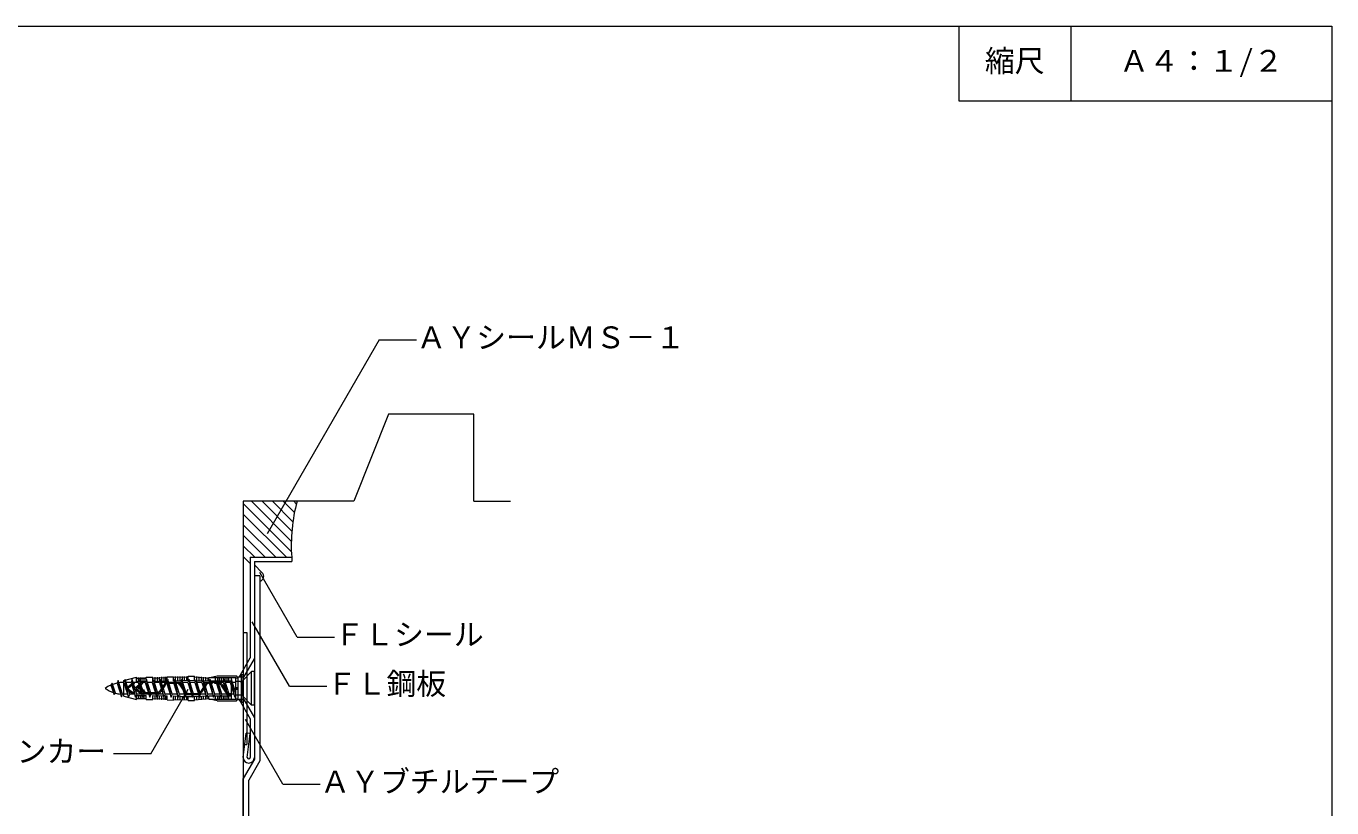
# Model space of a CAD drawing. Units: millimetres on the paper, with parts at other scales. Extents: x -135 to 135, y -94 to 92.
# Drawn here: x -40 to 135, y -12.7 to 92 of the extents above; entities that cross this region are included whole.
import ezdxf
from ezdxf.enums import TextEntityAlignment as Align

# ---------------------------------------------------------------- set-up
doc = ezdxf.new("R2010")
doc.units = ezdxf.units.MM
for name, color, linetype, lineweight in [('1-2_ハッチング', 4, 'Continuous', 9), ('1-4_リベットルーフ', 6, 'Continuous', 18), ('1-5_ＦＬ鋼板・ディスク', 5, 'Continuous', 18), ('1-6_アンカー類', 4, 'Continuous', 9), ('1-A_元図・躯体', 7, 'Continuous', 18), ('1-B_その他', 7, 'Continuous', 18), ('1-C_アンカー類②', 4, 'Continuous', 9), ('E-E', 7, 'Continuous', 18), ('F-F', 7, 'Continuous', 18)]:
    doc.layers.add(name, color=color, linetype=linetype, lineweight=lineweight)
doc.styles.add('ＭＳ ゴシック', font='')
doc.styles.get('ＭＳ ゴシック').set_extended_font_data('MS Gothic')

msp = doc.modelspace()

# ---------------------------------------------------------------- linework, layer by layer
at = {"layer": '1-2_ハッチング'}
for p, q in [((-10.89, 28.053), (-4.43, 21.593)), ((-9.776, 28.354), (-4.439, 23.016)), ((-8.362, 28.354), (-4.365, 24.357)), ((-6.948, 28.354), (-4.221, 25.628)), ((-5.533, 28.354), (-4.016, 26.837)), ((-4.119, 28.354), (-3.757, 27.992)), ((-10.89, 26.639), (-5.105, 20.854)), ((-10.89, 25.225), (-6.519, 20.854)), ((-10.89, 23.811), (-7.933, 20.854)), ((-10.89, 22.396), (-9.347, 20.854)), ((-10.89, 20.982), (-9.94, 20.032)), ((-9.39, 19.854), (-8.371, 18.835))]:
    msp.add_line(p, q, dxfattribs=at)
for centre, radius, start, end in [((18.221, 22.447), 22.667, 164.89435, 184.02981), ((-8.86, 18.307), 0.72, 287.35402, 47.22944)]:
    msp.add_arc(centre, radius, start, end, dxfattribs=at)
at = {"layer": '1-4_リベットルーフ'}
for p, q in [((-8.64, 18.366), (-9.39, 18.366)), ((-9.39, 18.366), (-9.39, -6.196)), ((-8.64, 18.366), (-8.64, -6.397)), ((-9.39, -6.196), (-10.89, -8.794)), ((-8.64, -6.397), (-10.14, -8.995)), ((-10.89, -57.463), (-10.89, -8.794)), ((-10.14, -57.463), (-10.14, -8.995))]:
    msp.add_line(p, q, dxfattribs=at)
at = {"layer": '1-5_ＦＬ鋼板・ディスク'}
for p, q in [((-9.94, 20.854), (-4.39, 20.854)), ((-9.94, 20.854), (-9.94, 7.402)), ((-9.39, 20.304), (-9.39, -5.946)), ((-9.39, 20.304), (-4.39, 20.304)), ((-4.39, 20.854), (-4.39, 20.304)), ((-11.44, 4.804), (-9.94, 7.402)), ((-10.805, 4.804), (-9.39, 7.255)), ((-10.805, 4.804), (-11.44, 4.804)), ((-10.805, 1.804), (-11.44, 1.804)), ((-11.44, 1.804), (-9.94, -0.794)), ((-10.805, 1.804), (-9.39, -0.647)), ((-9.94, -0.794), (-9.94, -5.946)), ((-10.89, -5.946), (-10.49, -2.696)), ((-9.944, -2.763), (-10.49, -2.696)), ((-10.338, -5.969), (-9.944, -2.763))]:
    msp.add_line(p, q, dxfattribs=at)
for radius, start in [(0.75, 180), (0.2, 186.59439)]:
    msp.add_arc((-10.14, -5.946), radius, start, 0, dxfattribs=at)
at = {"layer": '1-6_アンカー類'}
for p, q in [((-10.943, 4.37), (-9.76, 5.554)), ((-9.39, 5.554), (-9.76, 5.554)), ((-9.39, 1.054), (-9.39, 5.554)), ((-28.156, 2.481), (-28.448, 4.002)), ((-27.039, 2.512), (-27.625, 4.347)), ((-26.254, 2.139), (-26.7, 4.466)), ((-26.089, 2.505), (-26.7, 4.466)), ((-25.914, 4.103), (-26.587, 4.103)), ((-25.304, 2.139), (-25.75, 4.466)), ((-25.139, 2.505), (-25.75, 4.466)), ((-24.964, 4.103), (-25.637, 4.103)), ((-24.354, 2.139), (-24.8, 4.466)), ((-24.189, 2.505), (-24.8, 4.466)), ((-24.014, 4.103), (-24.687, 4.103)), ((-23.404, 2.139), (-23.85, 4.466)), ((-23.239, 2.505), (-23.85, 4.466)), ((-23.063, 4.103), (-23.737, 4.103)), ((-22.453, 2.137), (-22.899, 4.464)), ((-22.289, 2.503), (-22.899, 4.464)), ((-22.114, 4.103), (-22.787, 4.103)), ((-21.504, 2.139), (-21.95, 4.466)), ((-21.339, 2.505), (-21.95, 4.466)), ((-21.164, 4.103), (-21.837, 4.103)), ((-20.554, 2.139), (-21, 4.466)), ((-20.39, 2.505), (-21, 4.466)), ((-20.214, 4.103), (-20.887, 4.103)), ((-19.604, 2.139), (-20.05, 4.466)), ((-19.44, 2.505), (-20.05, 4.466)), ((-19.263, 4.103), (-19.937, 4.103)), ((-18.652, 2.139), (-19.098, 4.466)), ((-18.488, 2.505), (-19.098, 4.466)), ((-18.311, 4.103), (-18.985, 4.103)), ((-17.701, 2.139), (-18.147, 4.466)), ((-17.537, 2.505), (-18.147, 4.466)), ((-17.361, 4.103), (-18.034, 4.103)), ((-16.75, 2.137), (-17.196, 4.464)), ((-16.586, 2.503), (-17.196, 4.464)), ((-16.411, 4.103), (-17.084, 4.103)), ((-15.801, 2.139), (-16.247, 4.466)), ((-15.637, 2.505), (-16.247, 4.466)), ((-15.46, 4.103), (-16.134, 4.103)), ((-14.85, 2.139), (-15.295, 4.466)), ((-14.685, 2.505), (-15.295, 4.466)), ((-14.508, 4.103), (-15.182, 4.103)), ((-13.899, 2.137), (-14.345, 4.464)), ((-13.735, 2.503), (-14.345, 4.464)), ((-13.56, 4.103), (-14.232, 4.103)), ((-12.95, 2.139), (-13.396, 4.466)), ((-12.785, 2.505), (-13.396, 4.466)), ((-12.61, 4.103), (-13.282, 4.103)), ((-11.89, 2.68), (-12.446, 4.466)), ((-11.89, 4.103), (-12.332, 4.103)), ((-11.297, 4.224), (-11.89, 4.224)), ((-27.204, 2.146), (-27.039, 2.512)), ((-26.367, 2.505), (-26.853, 2.505)), ((-26.254, 2.139), (-26.089, 2.505)), ((-25.417, 2.505), (-26.089, 2.505)), ((-25.304, 2.139), (-25.139, 2.505)), ((-24.467, 2.505), (-25.139, 2.505)), ((-24.354, 2.139), (-24.189, 2.505)), ((-23.517, 2.505), (-24.189, 2.505)), ((-23.404, 2.139), (-23.239, 2.505)), ((-22.567, 2.505), (-23.239, 2.505)), ((-22.453, 2.137), (-22.289, 2.503)), ((-21.617, 2.505), (-22.289, 2.505)), ((-21.504, 2.139), (-21.339, 2.505)), ((-20.667, 2.505), (-21.339, 2.505)), ((-20.554, 2.139), (-20.39, 2.505)), ((-19.718, 2.505), (-20.39, 2.505)), ((-19.604, 2.139), (-19.44, 2.505)), ((-18.766, 2.505), (-19.44, 2.505)), ((-18.652, 2.139), (-18.488, 2.505)), ((-17.815, 2.505), (-18.488, 2.505)), ((-17.701, 2.139), (-17.537, 2.505)), ((-16.865, 2.505), (-17.537, 2.505)), ((-16.75, 2.137), (-16.586, 2.503)), ((-15.915, 2.505), (-16.586, 2.505)), ((-15.801, 2.139), (-15.637, 2.505)), ((-14.963, 2.505), (-15.637, 2.505)), ((-14.85, 2.139), (-14.685, 2.505)), ((-14.013, 2.505), (-14.685, 2.505)), ((-13.899, 2.137), (-13.735, 2.503)), ((-13.063, 2.505), (-13.735, 2.505)), ((-12.95, 2.139), (-12.785, 2.505)), ((-12.113, 2.505), (-12.785, 2.505)), ((-12, 2.139), (-11.89, 2.384)), ((-11.297, 2.384), (-11.89, 2.384)), ((-10.943, 2.237), (-9.76, 1.054))]:
    msp.add_line(p, q, dxfattribs=at)
for points in [[(-9.39, 1.054), (-9.76, 1.054), (-9.76, 5.554)], [(-27.992, 2.666), (-28.448, 4.002), (-28.629, 3.719)], [(-28.629, 3.719), (-28.156, 2.481), (-27.992, 2.666)], [(-26.7, 4.466), (-26.864, 4.103), (-26.254, 2.139)], [(-25.75, 4.466), (-25.914, 4.103), (-25.304, 2.139)], [(-24.8, 4.466), (-24.964, 4.103), (-24.354, 2.139)], [(-23.85, 4.466), (-24.014, 4.103), (-23.404, 2.139)], [(-22.899, 4.464), (-23.064, 4.101), (-22.453, 2.137)], [(-21.95, 4.466), (-22.114, 4.103), (-21.504, 2.139)], [(-21, 4.466), (-21.164, 4.103), (-20.554, 2.139)], [(-20.05, 4.466), (-20.214, 4.103), (-19.604, 2.139)], [(-19.098, 4.466), (-19.263, 4.103), (-18.652, 2.139)], [(-18.147, 4.466), (-18.311, 4.103), (-17.701, 2.139)], [(-17.196, 4.464), (-17.361, 4.101), (-16.75, 2.137)], [(-16.247, 4.466), (-16.411, 4.103), (-15.801, 2.139)], [(-15.295, 4.466), (-15.46, 4.103), (-14.85, 2.139)], [(-14.345, 4.464), (-14.509, 4.101), (-13.899, 2.137)], [(-13.396, 4.466), (-13.56, 4.103), (-12.95, 2.139)]]:
    msp.add_lwpolyline(points, dxfattribs=at)
for points in [[(-27.789, 3.986), (-27.204, 2.146), (-27.625, 4.347)], [(-12, 2.139), (-12.446, 4.466), (-12.61, 4.103)]]:
    msp.add_lwpolyline(points, close=True, dxfattribs=at)
for centre, radius, start, end in [((-26.77, -0.588), 4.691, 113.352, 123.951), ((-26.77, -0.588), 4.691, 102.558, 110.133), ((-26.77, -0.588), 4.691, 91.153, 99.302), ((-11.297, 4.724), 0.5, 270, 315), ((-26.77, 7.195), 4.691, 236.049, 251.511), ((-26.77, 7.195), 4.691, 254.901, 263.165), ((-26.77, 7.195), 4.691, 266.704, 268.981), ((-11.297, 1.884), 0.5, 45, 90)]:
    msp.add_arc(centre, radius, start, end, dxfattribs=at)
at = {"layer": '1-A_元図・躯体'}
for p, q in [((20.034, 28.354), (20.034, 40.04)), ((-10.89, 28.354), (-10.89, -57.463)), ((3.938, 28.354), (-10.89, 28.354)), ((20.034, 28.354), (24.95, 28.354))]:
    msp.add_line(p, q, dxfattribs=at)
msp.add_lwpolyline([(20.034, 40.04), (8.568, 40.04), (3.938, 28.354)], dxfattribs=at)
at = {"layer": '1-B_その他'}
for p, q in [((-10.89, 10.804), (-10.89, -4.196)), ((-10.89, 10.804), (-10.39, 10.804)), ((-10.39, 10.804), (-10.39, -4.196)), ((-10.89, -4.196), (-10.39, -4.196))]:
    msp.add_line(p, q, dxfattribs=at)
at = {"layer": '1-C_アンカー類②'}
for p, q in [((-26.89, 4.354), (-25.19, 4.804)), ((-26.89, 2.254), (-26.89, 4.354)), ((-26.64, 3.304), (-25.732, 4.002)), ((-26.39, 3.304), (-25.473, 4.009)), ((-25.488, 4.054), (-25.58, 4.054)), ((-25.49, 3.304), (-24.582, 4.002)), ((-25.24, 3.304), (-24.323, 4.009)), ((-25.19, 4.241), (-25.19, 4.804)), ((-25.19, 4.679), (-23.89, 4.679)), ((-25.19, 4.241), (-23.89, 4.241)), ((-24.915, 4.241), (-24.915, 4.766)), ((-24.665, 4.241), (-24.665, 4.766)), ((-24.338, 4.054), (-24.43, 4.054)), ((-24.415, 4.241), (-24.415, 4.766)), ((-24.165, 4.241), (-24.165, 4.766)), ((-23.89, 4.804), (-22.99, 4.804)), ((-23.89, 4.241), (-23.89, 4.804)), ((-22.99, 4.241), (-22.99, 4.804)), ((-22.99, 4.679), (-21.09, 4.766)), ((-22.99, 4.241), (-21.09, 4.329)), ((-22.69, 4.253), (-22.69, 4.81)), ((-22.39, 4.264), (-22.39, 4.815)), ((-22.09, 4.276), (-22.09, 4.821)), ((-21.488, 3.832), (-22.053, 2.958)), ((-21.362, 3.75), (-21.927, 2.876)), ((-21.79, 4.287), (-21.79, 4.826)), ((-21.49, 4.31), (-21.49, 4.831)), ((-21.24, 4.322), (-21.24, 4.836)), ((-20.942, 4.129), (-19.787, 4.129)), ((-20.942, 3.979), (-19.787, 3.979)), ((-20.24, 4.329), (-20.24, 4.866)), ((-20.24, 4.786), (-18.24, 4.836)), ((-20.24, 4.329), (-18.24, 4.379)), ((-19.94, 4.336), (-19.94, 4.87)), ((-19.64, 4.344), (-19.64, 4.877)), ((-19.367, 3.75), (-18.738, 2.776)), ((-19.34, 4.351), (-19.34, 4.885)), ((-19.241, 3.832), (-18.612, 2.858)), ((-19.04, 4.359), (-19.04, 4.892)), ((-18.74, 4.366), (-18.74, 4.9)), ((-18.44, 4.374), (-18.44, 4.907)), ((-18.24, 4.916), (-17.39, 4.916)), ((-18.24, 4.379), (-18.24, 4.916)), ((-18.24, 4.379), (-17.385, 4.374)), ((-17.39, 4.374), (-17.39, 4.916)), ((-17.39, 4.836), (-15.49, 4.668)), ((-17.39, 4.374), (-15.49, 4.304)), ((-17.09, 4.363), (-17.09, 4.886)), ((-16.79, 4.352), (-16.79, 4.859)), ((-15.988, 3.832), (-16.617, 2.858)), ((-15.862, 3.75), (-16.491, 2.776)), ((-16.49, 4.341), (-16.49, 4.833)), ((-16.19, 4.33), (-16.19, 4.806)), ((-15.89, 4.319), (-15.89, 4.78)), ((-15.59, 4.308), (-15.59, 4.753)), ((-15.49, 4.749), (-11.89, 4.749)), ((-15.49, 4.304), (-15.49, 4.749)), ((-15.49, 4.304), (-12.44, 4.304)), ((-15.442, 4.129), (-14.99, 4.129)), ((-15.442, 3.979), (-14.99, 3.979)), ((-15.34, 4.749), (-14.39, 4.999)), ((-14.99, 3.979), (-14.99, 4.129)), ((-14.74, 4.129), (-14.287, 4.129)), ((-14.74, 3.979), (-14.74, 4.129)), ((-14.74, 3.979), (-14.287, 3.979)), ((-14.59, 4.304), (-14.59, 4.749)), ((-14.39, 4.999), (-11.79, 4.999)), ((-14.29, 4.304), (-14.29, 4.749)), ((-14.04, 4.304), (-14.04, 4.749)), ((-13.867, 3.75), (-13.238, 2.776)), ((-13.79, 4.304), (-13.79, 4.749)), ((-13.741, 3.832), (-13.112, 2.858)), ((-13.54, 4.304), (-13.54, 4.749)), ((-13.29, 4.304), (-13.29, 4.749)), ((-13.04, 4.29), (-13.04, 4.749)), ((-12.79, 4.304), (-12.79, 4.749)), ((-12.44, 1.859), (-12.44, 4.749)), ((-11.89, 1.859), (-11.89, 4.749)), ((-11.89, 4.699), (-11.54, 4.699)), ((-11.89, 2.384), (-11.89, 4.224)), ((-11.54, 4.699), (-11.79, 4.999)), ((-11.54, 4.749), (-11.115, 5.141)), ((-11.54, 1.859), (-11.54, 4.749)), ((-11.115, 5.141), (-10.89, 5.141)), ((-11.115, 1.466), (-11.115, 5.141)), ((-11.09, 2.384), (-11.09, 4.224)), ((-10.89, 1.466), (-10.89, 5.141)), ((-26.89, 2.254), (-25.19, 1.804)), ((-26.64, 3.304), (-25.732, 2.606)), ((-26.39, 3.304), (-25.473, 2.599)), ((-25.488, 2.554), (-25.58, 2.554)), ((-25.49, 3.304), (-24.582, 2.606)), ((-25.24, 3.304), (-24.323, 2.599)), ((-25.19, 2.366), (-23.89, 2.366)), ((-25.19, 1.804), (-25.19, 2.366)), ((-25.19, 1.929), (-23.89, 1.929)), ((-24.915, 1.841), (-24.915, 2.366)), ((-24.89, 3.229), (-24.89, 3.379)), ((-24.89, 3.379), (-24.803, 3.379)), ((-24.89, 3.229), (-24.803, 3.229)), ((-24.665, 1.841), (-24.665, 2.366)), ((-24.338, 2.554), (-24.43, 2.554)), ((-24.415, 1.841), (-24.415, 2.366)), ((-24.383, 3), (-24.303, 2.876)), ((-24.257, 3.082), (-24.177, 2.958)), ((-24.165, 1.841), (-24.165, 2.366)), ((-23.89, 1.804), (-23.89, 2.366)), ((-23.89, 1.804), (-22.99, 1.804)), ((-23.757, 2.729), (-22.473, 2.729)), ((-23.757, 2.579), (-22.473, 2.579)), ((-22.99, 2.366), (-21.09, 2.279)), ((-22.99, 1.804), (-22.99, 2.366)), ((-22.99, 1.929), (-21.09, 1.886)), ((-22.69, 1.805), (-22.69, 2.355)), ((-22.39, 1.798), (-22.39, 2.343)), ((-22.09, 1.791), (-22.09, 2.332)), ((-21.79, 1.784), (-21.79, 2.32)), ((-21.49, 1.777), (-21.49, 2.297)), ((-21.24, 1.772), (-21.24, 2.29)), ((-21.09, 1.761), (-21.09, 2.279)), ((-21.09, 1.761), (-20.24, 1.741)), ((-20.24, 1.741), (-20.24, 2.279)), ((-20.24, 2.279), (-18.24, 2.229)), ((-20.24, 1.822), (-18.24, 1.772)), ((-19.94, 1.738), (-19.94, 2.271)), ((-19.64, 1.731), (-19.64, 2.256)), ((-19.34, 1.723), (-19.34, 2.256)), ((-19.04, 1.716), (-19.04, 2.249)), ((-18.74, 1.708), (-18.74, 2.241)), ((-18.44, 1.701), (-18.44, 2.234)), ((-18.24, 2.229), (-17.391, 2.233)), ((-18.24, 1.691), (-18.24, 2.229)), ((-18.192, 2.629), (-17.037, 2.629)), ((-18.192, 2.479), (-17.037, 2.479)), ((-17.391, 2.233), (-15.49, 2.304)), ((-17.39, 1.691), (-17.39, 2.233)), ((-17.39, 1.772), (-15.49, 1.94)), ((-17.09, 1.722), (-17.09, 2.245)), ((-16.79, 1.749), (-16.79, 2.256)), ((-16.49, 1.775), (-16.49, 2.267)), ((-16.19, 1.801), (-16.19, 2.278)), ((-15.89, 1.828), (-15.89, 2.289)), ((-15.59, 1.854), (-15.59, 2.303)), ((-15.49, 1.859), (-15.49, 2.304)), ((-15.49, 2.304), (-12.44, 2.304)), ((-15.49, 1.859), (-11.89, 1.859)), ((-14.39, 1.609), (-15.34, 1.859)), ((-14.59, 1.859), (-14.59, 2.304)), ((-14.29, 1.859), (-14.29, 2.304)), ((-14.04, 1.859), (-14.04, 2.304)), ((-13.79, 1.859), (-13.79, 2.304)), ((-13.54, 1.859), (-13.54, 2.304)), ((-13.29, 1.859), (-13.29, 2.304)), ((-13.04, 1.859), (-13.04, 2.304)), ((-12.79, 1.859), (-12.79, 2.304)), ((-12.692, 2.629), (-12.44, 2.629)), ((-12.692, 2.479), (-12.44, 2.479)), ((-11.89, 3.429), (-11.79, 3.304)), ((-11.89, 3.429), (-11.54, 3.429)), ((-11.89, 3.179), (-11.79, 3.304)), ((-11.89, 3.179), (-11.54, 3.179)), ((-11.89, 1.909), (-11.54, 1.909)), ((-11.79, 1.609), (-11.54, 1.909)), ((-11.54, 1.859), (-11.115, 1.466)), ((-18.24, 1.691), (-17.39, 1.691)), ((-14.39, 1.609), (-11.79, 1.609)), ((-11.115, 1.466), (-10.89, 1.466))]:
    msp.add_line(p, q, dxfattribs=at)
for points in [[(-21.09, 4.329), (-21.09, 4.847), (-20.24, 4.866)], [(-11.54, 3.179), (-11.79, 3.304), (-11.54, 3.429)]]:
    msp.add_lwpolyline(points, dxfattribs=at)
for centre, radius, start, end in [((-25.58, 3.804), 0.25, 90, 127.569), ((-25.488, 4.029), 0.025, 307.569, 90), ((-24.43, 3.804), 0.25, 90, 127.569), ((-24.338, 4.029), 0.025, 307.569, 90), ((-20.942, 3.479), 0.65, 90, 147.142), ((-20.942, 3.479), 0.5, 90, 147.142), ((-19.787, 3.479), 0.65, 32.858, 90), ((-19.787, 3.479), 0.5, 32.858, 90), ((-15.442, 3.479), 0.65, 90, 147.142), ((-15.442, 3.479), 0.5, 90, 147.142), ((-14.287, 3.479), 0.65, 32.858, 90), ((-14.287, 3.479), 0.5, 32.858, 90), ((-25.58, 2.804), 0.25, 232.431, 270), ((-25.488, 2.579), 0.025, 270, 52.431), ((-24.803, 2.729), 0.65, 32.858, 90), ((-24.803, 2.729), 0.5, 32.858, 90), ((-24.43, 2.804), 0.25, 232.431, 270), ((-24.338, 2.579), 0.025, 270, 52.431), ((-23.757, 3.229), 0.65, 212.858, 270), ((-23.757, 3.229), 0.5, 212.858, 270), ((-22.473, 3.229), 0.5, 270, 327.142), ((-22.473, 3.229), 0.65, 270, 327.142), ((-18.192, 3.129), 0.65, 212.858, 270), ((-18.192, 3.129), 0.5, 212.858, 270), ((-17.037, 3.129), 0.5, 270, 327.142), ((-17.037, 3.129), 0.65, 270, 327.142), ((-12.692, 3.129), 0.65, 212.858, 270), ((-12.692, 3.129), 0.5, 212.858, 270)]:
    msp.add_arc(centre, radius, start, end, dxfattribs=at)
at = {"layer": 'E-E'}
for p, q in [((7.336, 49.969), (-7.664, 23.989)), ((7.336, 49.969), (12.336, 49.969)), ((-3.67, 10.175), (-8.67, 18.835)), ((-4.689, 3.574), (-9.689, 12.234)), ((-3.67, 10.175), (1.33, 10.175)), ((-4.689, 3.574), (0.311, 3.574)), ((-23.281, -5.48), (-18.281, 3.18)), ((-5.555, -9.531), (-10.555, -0.871)), ((-23.281, -5.48), (-28.281, -5.48)), ((-5.555, -9.531), (-0.555, -9.531))]:
    msp.add_line(p, q, dxfattribs=at)
at = {"layer": 'F-F'}
msp.add_line((100, 92), (100, 82), dxfattribs=at)
for points in [[(-135, 92), (135, 92), (135, -88), (-135, -88)], [(85, 92), (85, 82), (135, 82)]]:
    msp.add_lwpolyline(points, dxfattribs=at)

# ---------------------------------------------------------------- texts
at = {"layer": 'E-E', "style": 'ＭＳ ゴシック'}
for s, p in [('縮尺', (88.5, 85)), ('Ａ４：１/２', (106.5, 85)), ('ＡＹシールＭＳ－１', (12.336, 47.969)), ('ＦＬシール', (1.33, 8.175)), ('ＦＬ鋼板', (0.311, 1.574)), ('ＦＬφ６樹脂アンカー', (-68.281, -7.48)), ('ＡＹブチルテープ', (-0.555, -11.531))]:
    msp.add_text(s, height=2.933, dxfattribs=at).set_placement(p, align=Align.BOTTOM_LEFT)

doc.saveas('drawing.dxf')
